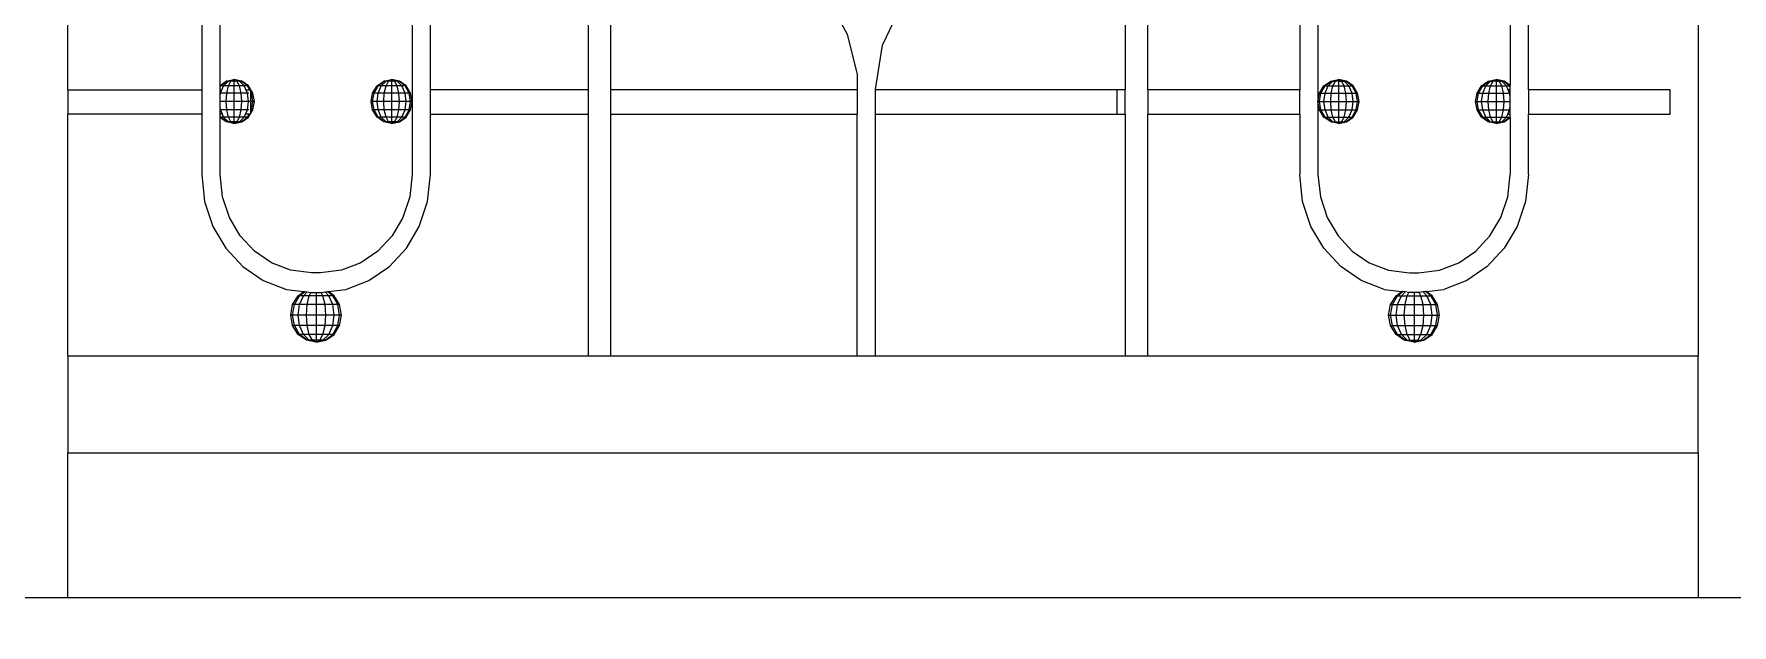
# Model space of a CAD drawing. Header units: millimetres. Extents: x 1832547 to 2001569, y -558009 to -417808.
# Drawn here: x 1888791 to 1889493, y -523585 to -523340 of the extents above; entities that cross this region are included whole.
import ezdxf
from ezdxf.xclip import XClip

# ---------------------------------------------------------------- set-up
doc = ezdxf.new("R2010")
doc.units = ezdxf.units.MM
doc.header["$MEASUREMENT"] = 0
doc.header["$XCLIPFRAME"] = 0
for name, color, linetype, lineweight in [('CA. HATCH', 250, 'CONTINUOUS', 9), ('CA. TUONG', 30, 'CONTINUOUS', 30), ('CA.dim 08', 8, 'CONTINUOUS', 13), ('CA.noi that 15', 15, 'CONTINUOUS', 9), ('CA.thay 145', 145, 'CONTINUOUS', 18), ('CA_manh 08', 8, 'CONTINUOUS', 9)]:
    doc.layers.add(name, color=color, linetype=linetype, lineweight=lineweight)

# ---------------------------------------------------------------- blocks, each defined once
blk = doc.blocks.new('\xad54t54')
at = {"layer": 'CA. HATCH'}
h = blk.add_hatch(dxfattribs=at)
h.set_pattern_fill('MUDST', color=256, scale=200, angle=45, double=1)
h.paths.add_polyline_path([(1844214.98, -519021.52), (1844865.11, -519021.52), (1844865.11, -516941.52), (1844214.98, -516941.52)])
h.paths.add_polyline_path([(1845703.34, -519021.52), (1845055.11, -519021.52), (1845055.11, -516941.52), (1845703.34, -516941.52)])
blk.add_lwpolyline([(1845703.34, -519021.52), (1845055.11, -519021.52), (1845055.11, -516941.52), (1845703.34, -516941.52)], close=True, dxfattribs=at)
at = {"layer": 'CA.dim 08'}
for points in [[(1844209.98, -519026.52), (1844870.11, -519026.52), (1844870.11, -516936.52), (1844209.98, -516936.52)], [(1845708.34, -519026.52), (1845050.11, -519026.52), (1845050.11, -516936.52), (1845708.34, -516936.52)], [(1844214.98, -519021.52), (1844865.11, -519021.52), (1844865.11, -516941.52), (1844214.98, -516941.52)]]:
    blk.add_lwpolyline(points, close=True, dxfattribs=at)
at = {"layer": 'CA.noi that 15'}
for points in [[(1844199.98, -519036.52), (1844880.11, -519036.52), (1844880.11, -516926.52), (1844199.98, -516926.52)], [(1845718.34, -519036.52), (1845040.11, -519036.52), (1845040.11, -516926.52), (1845718.34, -516926.52)]]:
    blk.add_lwpolyline(points, close=True, dxfattribs=at)
at = {"layer": 'CA.thay 145'}
for points in [[(1844119.98, -519116.52), (1844960.11, -519116.52), (1844960.11, -516846.52), (1844119.98, -516846.52)], [(1845800.23, -519116.52), (1844960.11, -519116.52), (1844960.11, -516846.52), (1845800.23, -516846.52)], [(1844179.98, -519056.52), (1844900.11, -519056.52), (1844900.11, -516906.52), (1844179.98, -516906.52)], [(1845738.34, -519056.52), (1845020.11, -519056.52), (1845020.11, -516906.52), (1845738.34, -516906.52)]]:
    blk.add_lwpolyline(points, close=True, dxfattribs=at)

msp = doc.modelspace()

# ---------------------------------------------------------------- linework, layer by layer
at = {"layer": 'CA_manh 08'}
for p, q in [((1889479.5, -522740.22), (1889479.5, -523473.58)), ((1888805.25, -523363.42), (1888805.25, -522851.15)), ((1888860.67, -522851.15), (1888860.67, -523363.42)), ((1888868.23, -523361.66), (1888868.23, -522851.77)), ((1888947.69, -522852.13), (1888947.69, -523368.31)), ((1888955.25, -523363.42), (1888955.25, -522851.15)), ((1889020.42, -522851.15), (1889020.42, -523363.42)), ((1889029.88, -523363.42), (1889029.88, -522851.15)), ((1889242.49, -522851.15), (1889242.49, -523363.42)), ((1889251.95, -523363.42), (1889251.95, -522851.15)), ((1889314.67, -522851.15), (1889314.67, -523363.42)), ((1889322.23, -522852.13), (1889322.23, -523368.31)), ((1889401.69, -522851.77), (1889401.69, -523361.66)), ((1889409.25, -523363.42), (1889409.25, -522851.15)), ((1889119.52, -523325.87), (1889127.57, -523340.49)), ((1889142.13, -523344.97), (1889149.72, -523329.18)), ((1889127.57, -523340.49), (1889131.72, -523357.11)), ((1889139.29, -523363.28), (1889142.13, -523344.97)), ((1889131.72, -523357.11), (1889131.72, -523363.42)), ((1888805.25, -523363.42), (1888860.67, -523363.42)), ((1888805.25, -523363.42), (1888805.25, -523373.58)), ((1888860.67, -523363.42), (1888860.67, -523373.58)), ((1888868.23, -523361.66), (1888870.73, -523359.86)), ((1888868.23, -523361.85), (1888868.23, -523361.66)), ((1888868.43, -523361.85), (1888868.23, -523361.85)), ((1888868.23, -523362.18), (1888868.43, -523361.85)), ((1888868.23, -523362.18), (1888868.23, -523361.85)), ((1888868.23, -523363.42), (1888868.23, -523362.18)), ((1888868.23, -523363.42), (1888868.92, -523363.42)), ((1888868.23, -523364.81), (1888868.23, -523363.42)), ((1888868.43, -523364.81), (1888868.23, -523364.81)), ((1888868.23, -523366.29), (1888868.43, -523364.81)), ((1888868.23, -523366.29), (1888868.23, -523364.81)), ((1888868.43, -523361.85), (1888870.98, -523359.86)), ((1888869.73, -523361.85), (1888868.43, -523361.85)), ((1888868.43, -523364.81), (1888869.73, -523361.85)), ((1888870.98, -523364.81), (1888868.43, -523364.81)), ((1888869.73, -523361.85), (1888871.69, -523359.86)), ((1888871.69, -523361.85), (1888869.73, -523361.85)), ((1888870.73, -523359.86), (1888873.99, -523359.17)), ((1888870.98, -523359.86), (1888870.73, -523359.86)), ((1888870.73, -523368.31), (1888870.98, -523364.81)), ((1888870.98, -523359.86), (1888873.99, -523359.17)), ((1888871.69, -523359.86), (1888870.98, -523359.86)), ((1888870.98, -523364.81), (1888871.69, -523361.85)), ((1888873.99, -523364.81), (1888870.98, -523364.81)), ((1888871.69, -523359.86), (1888873.99, -523359.17)), ((1888872.74, -523359.86), (1888871.69, -523359.86)), ((1888871.69, -523361.85), (1888872.74, -523359.86)), ((1888873.99, -523361.85), (1888871.69, -523361.85)), ((1888872.74, -523359.86), (1888873.99, -523359.17)), ((1888873.99, -523359.86), (1888872.74, -523359.86)), ((1888873.99, -523359.17), (1888873.99, -523359.86)), ((1888877.25, -523359.86), (1888873.99, -523359.17)), ((1888877, -523359.86), (1888873.99, -523359.17)), ((1888876.29, -523359.86), (1888873.99, -523359.17)), ((1888875.24, -523359.86), (1888873.99, -523359.17)), ((1888875.24, -523359.86), (1888873.99, -523359.86)), ((1888873.99, -523359.86), (1888873.99, -523361.85)), ((1888876.29, -523361.85), (1888873.99, -523361.85)), ((1888873.99, -523361.85), (1888873.99, -523364.81)), ((1888877, -523364.81), (1888873.99, -523364.81)), ((1888873.99, -523364.81), (1888873.99, -523368.31)), ((1888876.29, -523359.86), (1888875.24, -523359.86)), ((1888876.29, -523361.85), (1888875.24, -523359.86)), ((1888877, -523359.86), (1888876.29, -523359.86)), ((1888878.24, -523361.85), (1888876.29, -523359.86)), ((1888878.24, -523361.85), (1888876.29, -523361.85)), ((1888877, -523364.81), (1888876.29, -523361.85)), ((1888877, -523359.86), (1888877.25, -523359.86)), ((1888879.55, -523361.85), (1888877, -523359.86)), ((1888879.55, -523364.81), (1888877, -523364.81)), ((1888877.25, -523368.31), (1888877, -523364.81)), ((1888880.01, -523361.85), (1888877.25, -523359.86)), ((1888879.55, -523361.85), (1888878.24, -523361.85)), ((1888879.55, -523364.81), (1888878.24, -523361.85)), ((1888879.06, -523363.42), (1888880.46, -523363.42)), ((1888880.01, -523361.85), (1888879.55, -523361.85)), ((1888880.46, -523363.42), (1888879.55, -523361.85)), ((1888880.08, -523364.81), (1888879.55, -523364.81)), ((1888880.01, -523368.31), (1888879.55, -523364.81)), ((1888881.85, -523364.81), (1888880.01, -523361.85)), ((1888880.46, -523363.42), (1888880.85, -523363.42)), ((1888880.85, -523364.81), (1888880.84, -523368.31)), ((1888880.85, -523363.42), (1888880.85, -523364.11)), ((1888881.25, -523364.81), (1888880.85, -523364.11)), ((1888880.85, -523364.11), (1888880.85, -523364.81)), ((1888881.25, -523364.81), (1888880.85, -523364.81)), ((1888881.85, -523364.81), (1888881.25, -523364.81)), ((1888881.85, -523368.31), (1888881.25, -523364.81)), ((1888882.5, -523368.31), (1888881.85, -523364.81)), ((1888930.66, -523368.31), (1888931.31, -523364.81)), ((1888931.31, -523364.81), (1888933.15, -523361.85)), ((1888931.91, -523364.81), (1888931.31, -523364.81)), ((1888931.31, -523368.31), (1888931.91, -523364.81)), ((1888931.91, -523364.81), (1888933.61, -523361.85)), ((1888933.61, -523364.81), (1888931.91, -523364.81)), ((1888933.15, -523361.85), (1888935.92, -523359.86)), ((1888933.61, -523361.85), (1888933.15, -523361.85)), ((1888933.15, -523368.31), (1888933.61, -523364.81)), ((1888933.61, -523361.85), (1888936.16, -523359.86)), ((1888934.92, -523361.85), (1888933.61, -523361.85)), ((1888933.61, -523364.81), (1888934.92, -523361.85)), ((1888936.16, -523364.81), (1888933.61, -523364.81)), ((1888934.92, -523361.85), (1888936.87, -523359.86)), ((1888936.87, -523361.85), (1888934.92, -523361.85)), ((1888935.92, -523359.86), (1888939.17, -523359.17)), ((1888936.16, -523359.86), (1888935.92, -523359.86)), ((1888935.92, -523368.31), (1888936.16, -523364.81)), ((1888936.16, -523359.86), (1888939.17, -523359.17)), ((1888936.87, -523359.86), (1888936.16, -523359.86)), ((1888936.16, -523364.81), (1888936.87, -523361.85)), ((1888939.17, -523364.81), (1888936.16, -523364.81)), ((1888936.87, -523359.86), (1888939.17, -523359.17)), ((1888937.93, -523359.86), (1888936.87, -523359.86)), ((1888936.87, -523361.85), (1888937.93, -523359.86)), ((1888939.17, -523361.85), (1888936.87, -523361.85)), ((1888937.93, -523359.86), (1888939.17, -523359.17)), ((1888939.17, -523359.86), (1888937.93, -523359.86)), ((1888939.17, -523359.17), (1888939.17, -523359.86)), ((1888942.43, -523359.86), (1888939.17, -523359.17)), ((1888942.18, -523359.86), (1888939.17, -523359.17)), ((1888941.48, -523359.86), (1888939.17, -523359.17)), ((1888940.42, -523359.86), (1888939.17, -523359.17)), ((1888940.42, -523359.86), (1888939.17, -523359.86)), ((1888939.17, -523359.86), (1888939.17, -523361.85)), ((1888941.48, -523361.85), (1888939.17, -523361.85)), ((1888939.17, -523361.85), (1888939.17, -523364.81)), ((1888942.18, -523364.81), (1888939.17, -523364.81)), ((1888939.17, -523364.81), (1888939.17, -523368.31)), ((1888941.48, -523359.86), (1888940.42, -523359.86)), ((1888941.48, -523361.85), (1888940.42, -523359.86)), ((1888942.18, -523359.86), (1888941.48, -523359.86)), ((1888943.43, -523361.85), (1888941.48, -523359.86)), ((1888943.43, -523361.85), (1888941.48, -523361.85)), ((1888942.18, -523364.81), (1888941.48, -523361.85)), ((1888942.18, -523359.86), (1888942.43, -523359.86)), ((1888944.73, -523361.85), (1888942.18, -523359.86)), ((1888944.73, -523364.81), (1888942.18, -523364.81)), ((1888942.43, -523368.31), (1888942.18, -523364.81)), ((1888945.19, -523361.85), (1888942.43, -523359.86)), ((1888944.73, -523361.85), (1888943.43, -523361.85)), ((1888944.73, -523364.81), (1888943.43, -523361.85)), ((1888945.19, -523361.85), (1888944.73, -523361.85)), ((1888946.44, -523364.81), (1888944.73, -523361.85)), ((1888946.44, -523364.81), (1888944.73, -523364.81)), ((1888945.19, -523368.31), (1888944.73, -523364.81)), ((1888947.04, -523364.81), (1888945.19, -523361.85)), ((1888947.04, -523364.81), (1888946.44, -523364.81)), ((1888947.04, -523368.31), (1888946.44, -523364.81)), ((1888947.69, -523368.31), (1888947.04, -523364.81)), ((1889020.42, -523363.42), (1888955.25, -523363.42)), ((1888955.25, -523373.58), (1888955.25, -523363.42)), ((1889020.42, -523363.42), (1889020.42, -523373.58)), ((1889131.72, -523363.42), (1889029.88, -523363.42)), ((1889029.88, -523373.58), (1889029.88, -523363.42)), ((1889131.72, -523363.42), (1889131.72, -523373.58)), ((1889139.29, -523363.42), (1889139.29, -523363.28)), ((1889239.07, -523363.42), (1889139.29, -523363.42)), ((1889139.29, -523373.58), (1889139.29, -523363.42)), ((1889242.49, -523363.42), (1889239.07, -523363.42)), ((1889239.07, -523363.42), (1889239.07, -523373.58)), ((1889242.49, -523373.58), (1889242.49, -523363.42)), ((1889314.67, -523363.42), (1889251.95, -523363.42)), ((1889251.95, -523363.42), (1889251.95, -523373.58)), ((1889314.67, -523373.58), (1889314.67, -523363.42)), ((1889322.23, -523368.31), (1889322.88, -523364.81)), ((1889322.88, -523364.81), (1889324.73, -523361.85)), ((1889322.88, -523364.81), (1889323.48, -523364.81)), ((1889322.88, -523368.31), (1889323.48, -523364.81)), ((1889323.48, -523364.81), (1889325.19, -523361.85)), ((1889323.48, -523364.81), (1889325.19, -523364.81)), ((1889324.73, -523361.85), (1889327.49, -523359.86)), ((1889325.19, -523361.85), (1889324.73, -523361.85)), ((1889324.73, -523368.31), (1889325.19, -523364.81)), ((1889325.19, -523361.85), (1889327.74, -523359.86)), ((1889325.19, -523361.85), (1889326.49, -523361.85)), ((1889325.19, -523364.81), (1889326.49, -523361.85)), ((1889325.19, -523364.81), (1889327.74, -523364.81)), ((1889326.49, -523361.85), (1889328.44, -523359.86)), ((1889326.49, -523361.85), (1889328.44, -523361.85)), ((1889327.49, -523359.86), (1889330.75, -523359.17)), ((1889327.49, -523359.86), (1889327.74, -523359.86)), ((1889327.49, -523368.31), (1889327.74, -523364.81)), ((1889327.74, -523359.86), (1889330.75, -523359.17)), ((1889327.74, -523359.86), (1889328.44, -523359.86)), ((1889327.74, -523364.81), (1889328.44, -523361.85)), ((1889327.74, -523364.81), (1889330.75, -523364.81)), ((1889328.44, -523359.86), (1889330.75, -523359.17)), ((1889328.44, -523359.86), (1889329.5, -523359.86)), ((1889328.44, -523361.85), (1889329.5, -523359.86)), ((1889328.44, -523361.85), (1889330.75, -523361.85)), ((1889329.5, -523359.86), (1889330.75, -523359.17)), ((1889330.75, -523359.86), (1889329.5, -523359.86)), ((1889330.75, -523359.17), (1889330.75, -523359.86)), ((1889331.99, -523359.86), (1889330.75, -523359.17)), ((1889333.05, -523359.86), (1889330.75, -523359.17)), ((1889333.76, -523359.86), (1889330.75, -523359.17)), ((1889334, -523359.86), (1889330.75, -523359.17)), ((1889330.75, -523359.86), (1889331.99, -523359.86)), ((1889330.75, -523359.86), (1889330.75, -523361.85)), ((1889330.75, -523361.85), (1889333.05, -523361.85)), ((1889330.75, -523361.85), (1889330.75, -523364.81)), ((1889330.75, -523364.81), (1889333.76, -523364.81)), ((1889330.75, -523364.81), (1889330.75, -523368.31)), ((1889331.99, -523359.86), (1889333.05, -523359.86)), ((1889333.05, -523361.85), (1889331.99, -523359.86)), ((1889333.05, -523359.86), (1889333.76, -523359.86)), ((1889335, -523361.85), (1889333.05, -523359.86)), ((1889333.05, -523361.85), (1889335, -523361.85)), ((1889333.76, -523364.81), (1889333.05, -523361.85)), ((1889333.76, -523359.86), (1889334, -523359.86)), ((1889336.31, -523361.85), (1889333.76, -523359.86)), ((1889333.76, -523364.81), (1889336.31, -523364.81)), ((1889334, -523368.31), (1889333.76, -523364.81)), ((1889336.77, -523361.85), (1889334, -523359.86)), ((1889335, -523361.85), (1889336.31, -523361.85)), ((1889336.31, -523364.81), (1889335, -523361.85)), ((1889336.31, -523361.85), (1889336.77, -523361.85)), ((1889338.01, -523364.81), (1889336.31, -523361.85)), ((1889336.31, -523364.81), (1889338.01, -523364.81)), ((1889336.77, -523368.31), (1889336.31, -523364.81)), ((1889338.61, -523364.81), (1889336.77, -523361.85)), ((1889338.01, -523364.81), (1889338.61, -523364.81)), ((1889338.61, -523368.31), (1889338.01, -523364.81)), ((1889339.26, -523368.31), (1889338.61, -523364.81)), ((1889387.42, -523368.31), (1889388.07, -523364.81)), ((1889388.07, -523364.81), (1889389.91, -523361.85)), ((1889388.07, -523364.81), (1889388.67, -523364.81)), ((1889388.07, -523368.31), (1889388.67, -523364.81)), ((1889388.67, -523364.81), (1889390.37, -523361.85)), ((1889388.67, -523364.81), (1889390.37, -523364.81)), ((1889389.91, -523361.85), (1889392.67, -523359.86)), ((1889390.37, -523361.85), (1889389.91, -523361.85)), ((1889389.91, -523368.31), (1889390.37, -523364.81)), ((1889390.37, -523361.85), (1889392.92, -523359.86)), ((1889390.37, -523361.85), (1889391.68, -523361.85)), ((1889390.37, -523364.81), (1889391.68, -523361.85)), ((1889390.37, -523364.81), (1889392.92, -523364.81)), ((1889391.68, -523361.85), (1889393.63, -523359.86)), ((1889391.68, -523361.85), (1889393.63, -523361.85)), ((1889392.67, -523359.86), (1889395.93, -523359.17)), ((1889392.67, -523359.86), (1889392.92, -523359.86)), ((1889392.67, -523368.31), (1889392.92, -523364.81)), ((1889392.92, -523359.86), (1889395.93, -523359.17)), ((1889392.92, -523359.86), (1889393.63, -523359.86)), ((1889392.92, -523364.81), (1889393.63, -523361.85)), ((1889392.92, -523364.81), (1889395.93, -523364.81)), ((1889393.63, -523359.86), (1889395.93, -523359.17)), ((1889393.63, -523359.86), (1889394.69, -523359.86)), ((1889393.63, -523361.85), (1889394.69, -523359.86)), ((1889393.63, -523361.85), (1889395.93, -523361.85)), ((1889394.69, -523359.86), (1889395.93, -523359.17)), ((1889395.93, -523359.86), (1889394.69, -523359.86)), ((1889395.93, -523359.17), (1889395.93, -523359.86)), ((1889397.18, -523359.86), (1889395.93, -523359.17)), ((1889398.24, -523359.86), (1889395.93, -523359.17)), ((1889398.94, -523359.86), (1889395.93, -523359.17)), ((1889399.19, -523359.86), (1889395.93, -523359.17)), ((1889395.93, -523359.86), (1889397.18, -523359.86)), ((1889395.93, -523359.86), (1889395.93, -523361.85)), ((1889395.93, -523361.85), (1889398.24, -523361.85)), ((1889395.93, -523361.85), (1889395.93, -523364.81)), ((1889395.93, -523364.81), (1889398.94, -523364.81)), ((1889395.93, -523364.81), (1889395.93, -523368.31)), ((1889397.18, -523359.86), (1889398.24, -523359.86)), ((1889398.24, -523361.85), (1889397.18, -523359.86)), ((1889398.24, -523359.86), (1889398.94, -523359.86)), ((1889400.19, -523361.85), (1889398.24, -523359.86)), ((1889398.24, -523361.85), (1889400.19, -523361.85)), ((1889398.94, -523364.81), (1889398.24, -523361.85)), ((1889398.94, -523359.86), (1889399.19, -523359.86)), ((1889401.49, -523361.85), (1889398.94, -523359.86)), ((1889398.94, -523364.81), (1889401.49, -523364.81)), ((1889399.19, -523368.31), (1889398.94, -523364.81)), ((1889401.69, -523361.66), (1889399.19, -523359.86)), ((1889400.19, -523361.85), (1889401.49, -523361.85)), ((1889401.49, -523364.81), (1889400.19, -523361.85)), ((1889401.69, -523363.42), (1889401, -523363.42)), ((1889401.49, -523361.85), (1889401.69, -523361.85)), ((1889401.69, -523362.18), (1889401.49, -523361.85)), ((1889401.49, -523364.81), (1889401.69, -523364.81)), ((1889401.69, -523366.29), (1889401.49, -523364.81)), ((1889401.69, -523361.85), (1889401.69, -523361.66)), ((1889401.69, -523362.18), (1889401.69, -523361.85)), ((1889401.69, -523363.42), (1889401.69, -523362.18)), ((1889401.69, -523364.81), (1889401.69, -523363.42)), ((1889401.69, -523366.29), (1889401.69, -523364.81)), ((1889467.86, -523363.42), (1889409.25, -523363.42)), ((1889409.25, -523363.42), (1889409.25, -523373.58)), ((1889467.86, -523373.58), (1889467.86, -523363.42)), ((1888868.23, -523368.31), (1888868.23, -523366.29)), ((1888870.73, -523368.31), (1888868.23, -523368.31)), ((1888868.23, -523370.34), (1888868.23, -523368.31)), ((1888868.43, -523371.81), (1888868.23, -523370.34)), ((1888868.23, -523371.81), (1888868.23, -523370.34)), ((1888868.43, -523371.81), (1888868.23, -523371.81)), ((1888868.23, -523373.58), (1888868.23, -523371.81)), ((1888870.98, -523371.81), (1888868.43, -523371.81)), ((1888869.18, -523373.58), (1888868.43, -523371.81)), ((1888873.99, -523368.31), (1888870.73, -523368.31)), ((1888870.98, -523371.81), (1888870.73, -523368.31)), ((1888873.99, -523371.81), (1888870.98, -523371.81)), ((1888871.69, -523374.78), (1888870.98, -523371.81)), ((1888877.25, -523368.31), (1888873.99, -523368.31)), ((1888873.99, -523368.31), (1888873.99, -523371.81)), ((1888877, -523371.81), (1888873.99, -523371.81)), ((1888873.99, -523371.81), (1888873.99, -523374.78)), ((1888876.29, -523374.78), (1888877, -523371.81)), ((1888877, -523371.81), (1888877.25, -523368.31)), ((1888879.55, -523371.81), (1888877, -523371.81)), ((1888880.01, -523368.31), (1888877.25, -523368.31)), ((1888878.78, -523373.58), (1888879.55, -523371.81)), ((1888879.55, -523371.81), (1888880.01, -523368.31)), ((1888880.08, -523371.81), (1888879.55, -523371.81)), ((1888880.84, -523368.31), (1888880.01, -523368.31)), ((1888881.85, -523368.31), (1888880.84, -523368.31)), ((1888880.84, -523368.31), (1888880.85, -523371.81)), ((1888881.25, -523371.81), (1888880.85, -523371.81)), ((1888880.85, -523373.43), (1888881.85, -523371.81)), ((1888880.85, -523372.52), (1888881.25, -523371.81)), ((1888880.85, -523371.81), (1888880.85, -523372.52)), ((1888880.85, -523372.52), (1888880.85, -523373.43)), ((1888881.25, -523371.81), (1888881.85, -523368.31)), ((1888881.85, -523371.81), (1888881.25, -523371.81)), ((1888882.5, -523368.31), (1888881.85, -523368.31)), ((1888881.85, -523371.81), (1888882.5, -523368.31)), ((1888931.31, -523368.31), (1888930.66, -523368.31)), ((1888931.31, -523371.81), (1888930.66, -523368.31)), ((1888933.15, -523368.31), (1888931.31, -523368.31)), ((1888931.91, -523371.81), (1888931.31, -523368.31)), ((1888931.91, -523371.81), (1888931.31, -523371.81)), ((1888933.15, -523374.78), (1888931.31, -523371.81)), ((1888933.61, -523371.81), (1888931.91, -523371.81)), ((1888933.61, -523374.78), (1888931.91, -523371.81)), ((1888935.92, -523368.31), (1888933.15, -523368.31)), ((1888933.61, -523371.81), (1888933.15, -523368.31)), ((1888936.16, -523371.81), (1888933.61, -523371.81)), ((1888934.92, -523374.78), (1888933.61, -523371.81)), ((1888939.17, -523368.31), (1888935.92, -523368.31)), ((1888936.16, -523371.81), (1888935.92, -523368.31)), ((1888939.17, -523371.81), (1888936.16, -523371.81)), ((1888936.87, -523374.78), (1888936.16, -523371.81)), ((1888942.43, -523368.31), (1888939.17, -523368.31)), ((1888939.17, -523368.31), (1888939.17, -523371.81)), ((1888942.18, -523371.81), (1888939.17, -523371.81)), ((1888939.17, -523371.81), (1888939.17, -523374.78)), ((1888941.48, -523374.78), (1888942.18, -523371.81)), ((1888942.18, -523371.81), (1888942.43, -523368.31)), ((1888944.73, -523371.81), (1888942.18, -523371.81)), ((1888945.19, -523368.31), (1888942.43, -523368.31)), ((1888943.43, -523374.78), (1888944.73, -523371.81)), ((1888944.73, -523371.81), (1888945.19, -523368.31)), ((1888946.44, -523371.81), (1888944.73, -523371.81)), ((1888944.73, -523374.78), (1888946.44, -523371.81)), ((1888947.04, -523368.31), (1888945.19, -523368.31)), ((1888945.19, -523374.78), (1888947.04, -523371.81)), ((1888946.44, -523371.81), (1888947.04, -523368.31)), ((1888947.04, -523371.81), (1888946.44, -523371.81)), ((1888947.69, -523368.31), (1888947.04, -523368.31)), ((1888947.04, -523371.81), (1888947.69, -523368.31)), ((1888947.69, -523368.31), (1888947.69, -523398.45)), ((1889322.23, -523368.31), (1889322.88, -523368.31)), ((1889322.88, -523371.81), (1889322.23, -523368.31)), ((1889322.23, -523368.31), (1889322.23, -523398.45)), ((1889322.88, -523368.31), (1889324.73, -523368.31)), ((1889323.48, -523371.81), (1889322.88, -523368.31)), ((1889322.88, -523371.81), (1889323.48, -523371.81)), ((1889324.73, -523374.78), (1889322.88, -523371.81)), ((1889323.48, -523371.81), (1889325.19, -523371.81)), ((1889325.19, -523374.78), (1889323.48, -523371.81)), ((1889324.73, -523368.31), (1889327.49, -523368.31)), ((1889325.19, -523371.81), (1889324.73, -523368.31)), ((1889325.19, -523371.81), (1889327.74, -523371.81)), ((1889326.49, -523374.78), (1889325.19, -523371.81)), ((1889327.49, -523368.31), (1889330.75, -523368.31)), ((1889327.74, -523371.81), (1889327.49, -523368.31)), ((1889327.74, -523371.81), (1889330.75, -523371.81)), ((1889328.44, -523374.78), (1889327.74, -523371.81)), ((1889330.75, -523368.31), (1889334, -523368.31)), ((1889330.75, -523368.31), (1889330.75, -523371.81)), ((1889330.75, -523371.81), (1889333.76, -523371.81)), ((1889330.75, -523371.81), (1889330.75, -523374.78)), ((1889333.05, -523374.78), (1889333.76, -523371.81)), ((1889333.76, -523371.81), (1889334, -523368.31)), ((1889333.76, -523371.81), (1889336.31, -523371.81)), ((1889334, -523368.31), (1889336.77, -523368.31)), ((1889335, -523374.78), (1889336.31, -523371.81)), ((1889336.31, -523371.81), (1889336.77, -523368.31)), ((1889336.31, -523371.81), (1889338.01, -523371.81)), ((1889336.31, -523374.78), (1889338.01, -523371.81)), ((1889336.77, -523368.31), (1889338.61, -523368.31)), ((1889336.77, -523374.78), (1889338.61, -523371.81)), ((1889338.01, -523371.81), (1889338.61, -523368.31)), ((1889338.01, -523371.81), (1889338.61, -523371.81)), ((1889338.61, -523368.31), (1889339.26, -523368.31)), ((1889338.61, -523371.81), (1889339.26, -523368.31)), ((1889387.42, -523368.31), (1889388.07, -523368.31)), ((1889388.07, -523371.81), (1889387.42, -523368.31)), ((1889388.07, -523368.31), (1889389.91, -523368.31)), ((1889388.67, -523371.81), (1889388.07, -523368.31)), ((1889388.07, -523371.81), (1889388.67, -523371.81)), ((1889389.91, -523374.78), (1889388.07, -523371.81)), ((1889388.67, -523371.81), (1889390.37, -523371.81)), ((1889390.37, -523374.78), (1889388.67, -523371.81)), ((1889389.91, -523368.31), (1889392.67, -523368.31)), ((1889390.37, -523371.81), (1889389.91, -523368.31)), ((1889390.37, -523371.81), (1889392.92, -523371.81)), ((1889391.68, -523374.78), (1889390.37, -523371.81)), ((1889392.67, -523368.31), (1889395.93, -523368.31)), ((1889392.92, -523371.81), (1889392.67, -523368.31)), ((1889392.92, -523371.81), (1889395.93, -523371.81)), ((1889393.63, -523374.78), (1889392.92, -523371.81)), ((1889395.93, -523368.31), (1889399.19, -523368.31)), ((1889395.93, -523368.31), (1889395.93, -523371.81)), ((1889395.93, -523371.81), (1889398.94, -523371.81)), ((1889395.93, -523371.81), (1889395.93, -523374.78)), ((1889398.24, -523374.78), (1889398.94, -523371.81)), ((1889398.94, -523371.81), (1889399.19, -523368.31)), ((1889398.94, -523371.81), (1889401.49, -523371.81)), ((1889399.19, -523368.31), (1889401.69, -523368.31)), ((1889400.74, -523373.58), (1889401.49, -523371.81)), ((1889401.49, -523371.81), (1889401.69, -523370.34)), ((1889401.49, -523371.81), (1889401.69, -523371.81)), ((1889401.69, -523368.31), (1889401.69, -523366.29)), ((1889401.69, -523370.34), (1889401.69, -523368.31)), ((1889401.69, -523371.81), (1889401.69, -523370.34)), ((1889401.69, -523373.58), (1889401.69, -523371.81)), ((1888805.25, -523473.58), (1888805.25, -523373.58)), ((1888860.67, -523373.58), (1888805.25, -523373.58)), ((1888860.67, -523373.58), (1888860.67, -523398.49)), ((1888869.18, -523373.58), (1888868.23, -523373.58)), ((1888868.23, -523374.44), (1888868.23, -523373.58)), ((1888868.43, -523374.78), (1888868.23, -523374.44)), ((1888868.23, -523374.78), (1888868.23, -523374.44)), ((1888868.43, -523374.78), (1888868.23, -523374.78)), ((1888868.23, -523374.97), (1888868.23, -523374.78)), ((1888870.73, -523376.76), (1888868.23, -523374.97)), ((1888868.23, -523398.45), (1888868.23, -523374.97)), ((1888869.73, -523374.78), (1888868.43, -523374.78)), ((1888870.98, -523376.76), (1888868.43, -523374.78)), ((1888869.73, -523374.78), (1888869.18, -523373.58)), ((1888871.69, -523374.78), (1888869.73, -523374.78)), ((1888871.69, -523376.76), (1888869.73, -523374.78)), ((1888870.98, -523376.76), (1888870.73, -523376.76)), ((1888873.99, -523377.46), (1888870.73, -523376.76)), ((1888871.69, -523376.76), (1888870.98, -523376.76)), ((1888873.99, -523377.46), (1888870.98, -523376.76)), ((1888873.99, -523374.78), (1888871.69, -523374.78)), ((1888872.74, -523376.76), (1888871.69, -523374.78)), ((1888872.74, -523376.76), (1888871.69, -523376.76)), ((1888873.99, -523377.46), (1888871.69, -523376.76)), ((1888873.99, -523376.76), (1888872.74, -523376.76)), ((1888873.99, -523377.46), (1888872.74, -523376.76)), ((1888876.29, -523374.78), (1888873.99, -523374.78)), ((1888873.99, -523374.78), (1888873.99, -523376.76)), ((1888875.24, -523376.76), (1888873.99, -523376.76)), ((1888873.99, -523376.76), (1888873.99, -523377.46)), ((1888873.99, -523377.46), (1888877.25, -523376.76)), ((1888873.99, -523377.46), (1888877, -523376.76)), ((1888873.99, -523377.46), (1888876.29, -523376.76)), ((1888873.99, -523377.46), (1888875.24, -523376.76)), ((1888875.24, -523376.76), (1888876.29, -523374.78)), ((1888876.29, -523376.76), (1888875.24, -523376.76)), ((1888878.24, -523374.78), (1888876.29, -523374.78)), ((1888876.29, -523376.76), (1888878.24, -523374.78)), ((1888877, -523376.76), (1888876.29, -523376.76)), ((1888877, -523376.76), (1888879.55, -523374.78)), ((1888877.25, -523376.76), (1888877, -523376.76)), ((1888877.25, -523376.76), (1888880.01, -523374.78)), ((1888878.24, -523374.78), (1888878.78, -523373.58)), ((1888879.55, -523374.78), (1888878.24, -523374.78)), ((1888880.24, -523373.58), (1888878.78, -523373.58)), ((1888879.55, -523374.78), (1888880.24, -523373.58)), ((1888879.55, -523374.78), (1888880.01, -523374.78)), ((1888880.01, -523374.78), (1888880.75, -523373.58)), ((1888880.75, -523373.58), (1888880.24, -523373.58)), ((1888880.75, -523373.58), (1888880.85, -523373.58)), ((1888880.85, -523373.58), (1888880.85, -523373.43)), ((1888933.61, -523374.78), (1888933.15, -523374.78)), ((1888935.92, -523376.76), (1888933.15, -523374.78)), ((1888934.92, -523374.78), (1888933.61, -523374.78)), ((1888936.16, -523376.76), (1888933.61, -523374.78)), ((1888936.87, -523374.78), (1888934.92, -523374.78)), ((1888936.87, -523376.76), (1888934.92, -523374.78)), ((1888936.16, -523376.76), (1888935.92, -523376.76)), ((1888939.17, -523377.46), (1888935.92, -523376.76)), ((1888936.87, -523376.76), (1888936.16, -523376.76)), ((1888939.17, -523377.46), (1888936.16, -523376.76)), ((1888939.17, -523374.78), (1888936.87, -523374.78)), ((1888937.93, -523376.76), (1888936.87, -523374.78)), ((1888937.93, -523376.76), (1888936.87, -523376.76)), ((1888939.17, -523377.46), (1888936.87, -523376.76)), ((1888939.17, -523376.76), (1888937.93, -523376.76)), ((1888939.17, -523377.46), (1888937.93, -523376.76)), ((1888941.48, -523374.78), (1888939.17, -523374.78)), ((1888939.17, -523374.78), (1888939.17, -523376.76)), ((1888940.42, -523376.76), (1888939.17, -523376.76)), ((1888939.17, -523376.76), (1888939.17, -523377.46)), ((1888939.17, -523377.46), (1888942.43, -523376.76)), ((1888939.17, -523377.46), (1888942.18, -523376.76)), ((1888939.17, -523377.46), (1888941.48, -523376.76)), ((1888939.17, -523377.46), (1888940.42, -523376.76)), ((1888940.42, -523376.76), (1888941.48, -523374.78)), ((1888941.48, -523376.76), (1888940.42, -523376.76)), ((1888943.43, -523374.78), (1888941.48, -523374.78)), ((1888941.48, -523376.76), (1888943.43, -523374.78)), ((1888942.18, -523376.76), (1888941.48, -523376.76)), ((1888942.18, -523376.76), (1888944.73, -523374.78)), ((1888942.43, -523376.76), (1888942.18, -523376.76)), ((1888942.43, -523376.76), (1888945.19, -523374.78)), ((1888944.73, -523374.78), (1888943.43, -523374.78)), ((1888944.73, -523374.78), (1888945.19, -523374.78)), ((1888955.25, -523373.58), (1889020.42, -523373.58)), ((1888955.25, -523398.49), (1888955.25, -523373.58)), ((1889020.42, -523373.58), (1889020.42, -523473.58)), ((1889029.88, -523373.58), (1889131.72, -523373.58)), ((1889029.88, -523473.58), (1889029.88, -523373.58)), ((1889131.72, -523473.58), (1889131.72, -523373.58)), ((1889139.29, -523373.58), (1889239.07, -523373.58)), ((1889139.29, -523473.58), (1889139.29, -523373.58)), ((1889239.07, -523373.58), (1889242.49, -523373.58)), ((1889242.49, -523373.58), (1889242.49, -523473.58)), ((1889251.95, -523373.58), (1889314.67, -523373.58)), ((1889251.95, -523473.58), (1889251.95, -523373.58)), ((1889314.67, -523373.58), (1889314.67, -523398.49)), ((1889324.73, -523374.78), (1889325.19, -523374.78)), ((1889327.49, -523376.76), (1889324.73, -523374.78)), ((1889325.19, -523374.78), (1889326.49, -523374.78)), ((1889327.74, -523376.76), (1889325.19, -523374.78)), ((1889326.49, -523374.78), (1889328.44, -523374.78)), ((1889328.44, -523376.76), (1889326.49, -523374.78)), ((1889327.74, -523376.76), (1889327.49, -523376.76)), ((1889330.75, -523377.46), (1889327.49, -523376.76)), ((1889327.74, -523376.76), (1889328.44, -523376.76)), ((1889330.75, -523377.46), (1889327.74, -523376.76)), ((1889328.44, -523374.78), (1889330.75, -523374.78)), ((1889329.5, -523376.76), (1889328.44, -523374.78)), ((1889328.44, -523376.76), (1889329.5, -523376.76)), ((1889330.75, -523377.46), (1889328.44, -523376.76)), ((1889329.5, -523376.76), (1889330.75, -523376.76)), ((1889330.75, -523377.46), (1889329.5, -523376.76)), ((1889330.75, -523374.78), (1889333.05, -523374.78)), ((1889330.75, -523374.78), (1889330.75, -523376.76)), ((1889330.75, -523376.76), (1889331.99, -523376.76)), ((1889330.75, -523377.46), (1889331.99, -523376.76)), ((1889330.75, -523376.76), (1889330.75, -523377.46)), ((1889330.75, -523377.46), (1889333.05, -523376.76)), ((1889330.75, -523377.46), (1889333.76, -523376.76)), ((1889330.75, -523377.46), (1889334, -523376.76)), ((1889331.99, -523376.76), (1889333.05, -523374.78)), ((1889331.99, -523376.76), (1889333.05, -523376.76)), ((1889333.05, -523374.78), (1889335, -523374.78)), ((1889333.05, -523376.76), (1889335, -523374.78)), ((1889333.05, -523376.76), (1889333.76, -523376.76)), ((1889333.76, -523376.76), (1889336.31, -523374.78)), ((1889333.76, -523376.76), (1889334, -523376.76)), ((1889334, -523376.76), (1889336.77, -523374.78)), ((1889335, -523374.78), (1889336.31, -523374.78)), ((1889336.31, -523374.78), (1889336.77, -523374.78)), ((1889389.91, -523374.78), (1889390.37, -523374.78)), ((1889392.67, -523376.76), (1889389.91, -523374.78)), ((1889390.37, -523374.78), (1889391.68, -523374.78)), ((1889392.92, -523376.76), (1889390.37, -523374.78)), ((1889391.68, -523374.78), (1889393.63, -523374.78)), ((1889393.63, -523376.76), (1889391.68, -523374.78)), ((1889392.92, -523376.76), (1889392.67, -523376.76)), ((1889395.93, -523377.46), (1889392.67, -523376.76)), ((1889392.92, -523376.76), (1889393.63, -523376.76)), ((1889395.93, -523377.46), (1889392.92, -523376.76)), ((1889393.63, -523374.78), (1889395.93, -523374.78)), ((1889394.69, -523376.76), (1889393.63, -523374.78)), ((1889393.63, -523376.76), (1889394.69, -523376.76)), ((1889395.93, -523377.46), (1889393.63, -523376.76)), ((1889394.69, -523376.76), (1889395.93, -523376.76)), ((1889395.93, -523377.46), (1889394.69, -523376.76)), ((1889395.93, -523374.78), (1889398.24, -523374.78)), ((1889395.93, -523374.78), (1889395.93, -523376.76)), ((1889395.93, -523376.76), (1889397.18, -523376.76)), ((1889395.93, -523377.46), (1889397.18, -523376.76)), ((1889395.93, -523376.76), (1889395.93, -523377.46)), ((1889395.93, -523377.46), (1889398.24, -523376.76)), ((1889395.93, -523377.46), (1889398.94, -523376.76)), ((1889395.93, -523377.46), (1889399.19, -523376.76)), ((1889397.18, -523376.76), (1889398.24, -523374.78)), ((1889397.18, -523376.76), (1889398.24, -523376.76)), ((1889398.24, -523374.78), (1889400.19, -523374.78)), ((1889398.24, -523376.76), (1889400.19, -523374.78)), ((1889398.24, -523376.76), (1889398.94, -523376.76)), ((1889398.94, -523376.76), (1889401.49, -523374.78)), ((1889398.94, -523376.76), (1889399.19, -523376.76)), ((1889399.19, -523376.76), (1889401.69, -523374.97)), ((1889400.19, -523374.78), (1889400.74, -523373.58)), ((1889400.19, -523374.78), (1889401.49, -523374.78)), ((1889400.74, -523373.58), (1889401.69, -523373.58)), ((1889401.49, -523374.78), (1889401.69, -523374.44)), ((1889401.49, -523374.78), (1889401.69, -523374.78)), ((1889401.69, -523374.44), (1889401.69, -523373.58)), ((1889401.69, -523374.78), (1889401.69, -523374.44)), ((1889401.69, -523374.97), (1889401.69, -523374.78)), ((1889401.69, -523374.97), (1889401.69, -523398.45)), ((1889409.25, -523398.49), (1889409.25, -523373.58)), ((1889409.25, -523373.58), (1889467.86, -523373.58)), ((1888860.67, -523398.49), (1888861.87, -523409.66)), ((1888869.24, -523407.77), (1888868.23, -523398.45)), ((1888947.69, -523398.45), (1888946.69, -523407.77)), ((1888954.05, -523409.66), (1888955.25, -523398.49)), ((1889315.87, -523409.66), (1889314.67, -523398.49)), ((1889322.23, -523398.45), (1889323.24, -523407.77)), ((1889400.68, -523407.77), (1889401.69, -523398.45)), ((1889409.25, -523398.49), (1889408.05, -523409.66)), ((1888861.87, -523409.66), (1888865.29, -523419.92)), ((1888872.09, -523416.33), (1888869.24, -523407.77)), ((1888946.69, -523407.77), (1888943.83, -523416.33)), ((1888950.63, -523419.92), (1888954.05, -523409.66)), ((1889319.29, -523419.92), (1889315.87, -523409.66)), ((1889323.24, -523407.77), (1889326.09, -523416.33)), ((1889397.83, -523416.33), (1889400.68, -523407.77)), ((1889408.05, -523409.66), (1889404.63, -523419.92)), ((1888865.29, -523419.92), (1888870.65, -523428.98)), ((1888876.56, -523423.89), (1888872.09, -523416.33)), ((1888943.83, -523416.33), (1888939.36, -523423.88)), ((1888945.27, -523428.98), (1888950.63, -523419.92)), ((1889324.65, -523428.98), (1889319.29, -523419.92)), ((1889326.09, -523416.33), (1889330.56, -523423.88)), ((1889393.36, -523423.89), (1889397.83, -523416.33)), ((1889404.63, -523419.92), (1889399.27, -523428.98)), ((1888882.43, -523430.19), (1888876.56, -523423.89)), ((1888939.36, -523423.88), (1888933.5, -523430.18)), ((1889330.56, -523423.88), (1889336.42, -523430.18)), ((1889387.49, -523430.19), (1889393.36, -523423.89)), ((1888870.65, -523428.98), (1888877.68, -523436.53)), ((1888889.46, -523434.99), (1888882.43, -523430.19)), ((1888897.42, -523438.05), (1888889.46, -523434.99)), ((1888926.47, -523434.99), (1888918.5, -523438.05)), ((1888933.5, -523430.18), (1888926.47, -523434.99)), ((1888938.24, -523436.53), (1888945.27, -523428.98)), ((1889331.68, -523436.53), (1889324.65, -523428.98)), ((1889336.42, -523430.18), (1889343.45, -523434.99)), ((1889343.45, -523434.99), (1889351.42, -523438.05)), ((1889372.5, -523438.05), (1889380.46, -523434.99)), ((1889380.46, -523434.99), (1889387.49, -523430.19)), ((1889399.27, -523428.98), (1889392.24, -523436.53)), ((1888877.68, -523436.53), (1888886.11, -523442.29)), ((1888886.11, -523442.29), (1888895.67, -523445.97)), ((1888906.1, -523439.13), (1888897.42, -523438.05)), ((1888909.82, -523439.13), (1888906.1, -523439.13)), ((1888918.5, -523438.05), (1888909.82, -523439.13)), ((1888920.25, -523445.97), (1888929.81, -523442.29)), ((1888929.81, -523442.29), (1888938.24, -523436.53)), ((1889340.11, -523442.29), (1889331.68, -523436.53)), ((1889349.67, -523445.97), (1889340.11, -523442.29)), ((1889351.42, -523438.05), (1889360.1, -523439.13)), ((1889360.1, -523439.13), (1889363.82, -523439.13)), ((1889363.82, -523439.13), (1889372.5, -523438.05)), ((1889383.81, -523442.29), (1889374.25, -523445.97)), ((1889392.24, -523436.53), (1889383.81, -523442.29)), ((1888895.67, -523445.97), (1888902.92, -523446.87)), ((1888898.24, -523452.26), (1888900.52, -523448.59)), ((1888898.98, -523452.26), (1888901.09, -523448.59)), ((1888900.52, -523448.59), (1888902.92, -523446.87)), ((1888901.09, -523448.59), (1888900.52, -523448.59)), ((1888901.09, -523448.59), (1888903.25, -523446.91)), ((1888902.7, -523448.59), (1888901.09, -523448.59)), ((1888901.09, -523452.26), (1888902.7, -523448.59)), ((1888902.7, -523448.59), (1888904.24, -523447.03)), ((1888905.11, -523448.59), (1888902.7, -523448.59)), ((1888902.92, -523446.87), (1888903.25, -523446.91)), ((1888903.25, -523446.91), (1888904.24, -523447.03)), ((1888904.24, -523447.03), (1888905.84, -523447.23)), ((1888904.24, -523452.26), (1888905.11, -523448.59)), ((1888905.11, -523448.59), (1888905.84, -523447.23)), ((1888907.96, -523448.59), (1888905.11, -523448.59)), ((1888905.84, -523447.23), (1888906.07, -523447.26)), ((1888906.07, -523447.26), (1888907.96, -523447.26)), ((1888907.96, -523447.26), (1888907.96, -523448.59)), ((1888907.96, -523447.26), (1888909.85, -523447.26)), ((1888910.8, -523448.59), (1888907.96, -523448.59)), ((1888907.96, -523448.59), (1888907.96, -523452.26)), ((1888909.85, -523447.26), (1888910.07, -523447.23)), ((1888910.07, -523447.23), (1888911.67, -523447.03)), ((1888910.8, -523448.59), (1888910.07, -523447.23)), ((1888913.21, -523448.59), (1888910.8, -523448.59)), ((1888911.67, -523452.26), (1888910.8, -523448.59)), ((1888911.67, -523447.03), (1888912.66, -523446.91)), ((1888913.21, -523448.59), (1888911.67, -523447.03)), ((1888912.66, -523446.91), (1888912.99, -523446.87)), ((1888914.82, -523448.59), (1888912.66, -523446.91)), ((1888912.99, -523446.87), (1888920.25, -523445.97)), ((1888915.39, -523448.59), (1888912.99, -523446.87)), ((1888914.82, -523448.59), (1888913.21, -523448.59)), ((1888914.82, -523452.26), (1888913.21, -523448.59)), ((1888915.39, -523448.59), (1888914.82, -523448.59)), ((1888916.93, -523452.26), (1888914.82, -523448.59)), ((1888917.67, -523452.26), (1888915.39, -523448.59)), ((1889349.67, -523445.97), (1889356.93, -523446.87)), ((1889352.25, -523452.26), (1889354.53, -523448.59)), ((1889352.99, -523452.26), (1889355.1, -523448.59)), ((1889354.53, -523448.59), (1889356.93, -523446.87)), ((1889354.53, -523448.59), (1889355.1, -523448.59)), ((1889355.1, -523448.59), (1889357.26, -523446.91)), ((1889355.1, -523448.59), (1889356.71, -523448.59)), ((1889355.1, -523452.26), (1889356.71, -523448.59)), ((1889356.71, -523448.59), (1889358.25, -523447.03)), ((1889356.71, -523448.59), (1889359.12, -523448.59)), ((1889357.26, -523446.91), (1889356.93, -523446.87)), ((1889358.25, -523447.03), (1889357.26, -523446.91)), ((1889359.85, -523447.23), (1889358.25, -523447.03)), ((1889358.25, -523452.26), (1889359.12, -523448.59)), ((1889359.12, -523448.59), (1889359.85, -523447.23)), ((1889359.12, -523448.59), (1889361.97, -523448.59)), ((1889360.07, -523447.26), (1889359.85, -523447.23)), ((1889361.97, -523447.26), (1889360.07, -523447.26)), ((1889361.97, -523447.26), (1889361.97, -523448.59)), ((1889363.85, -523447.26), (1889361.97, -523447.26)), ((1889361.97, -523448.59), (1889364.81, -523448.59)), ((1889361.97, -523448.59), (1889361.97, -523452.26)), ((1889364.08, -523447.23), (1889363.85, -523447.26)), ((1889365.68, -523447.03), (1889364.08, -523447.23)), ((1889364.81, -523448.59), (1889364.08, -523447.23)), ((1889364.81, -523448.59), (1889367.22, -523448.59)), ((1889365.68, -523452.26), (1889364.81, -523448.59)), ((1889366.67, -523446.91), (1889365.68, -523447.03)), ((1889367.22, -523448.59), (1889365.68, -523447.03)), ((1889367, -523446.87), (1889366.67, -523446.91)), ((1889368.84, -523448.59), (1889366.67, -523446.91)), ((1889367, -523446.87), (1889374.25, -523445.97)), ((1889369.4, -523448.59), (1889367, -523446.87)), ((1889367.22, -523448.59), (1889368.84, -523448.59)), ((1889368.84, -523452.26), (1889367.22, -523448.59)), ((1889368.84, -523448.59), (1889369.4, -523448.59)), ((1889370.94, -523452.26), (1889368.84, -523448.59)), ((1889371.68, -523452.26), (1889369.4, -523448.59)), ((1888897.44, -523456.58), (1888898.24, -523452.26)), ((1888898.24, -523456.58), (1888897.44, -523456.58)), ((1888898.24, -523460.9), (1888897.44, -523456.58)), ((1888898.98, -523452.26), (1888898.24, -523452.26)), ((1888898.24, -523456.58), (1888898.98, -523452.26)), ((1888900.52, -523456.58), (1888898.24, -523456.58)), ((1888898.98, -523460.9), (1888898.24, -523456.58)), ((1888901.09, -523452.26), (1888898.98, -523452.26)), ((1888900.52, -523456.58), (1888901.09, -523452.26)), ((1888903.93, -523456.58), (1888900.52, -523456.58)), ((1888901.09, -523460.9), (1888900.52, -523456.58)), ((1888904.24, -523452.26), (1888901.09, -523452.26)), ((1888903.93, -523456.58), (1888904.24, -523452.26)), ((1888907.96, -523456.58), (1888903.93, -523456.58)), ((1888904.24, -523460.9), (1888903.93, -523456.58)), ((1888907.96, -523452.26), (1888904.24, -523452.26)), ((1888911.67, -523452.26), (1888907.96, -523452.26)), ((1888907.96, -523452.26), (1888907.96, -523456.58)), ((1888911.98, -523456.58), (1888907.96, -523456.58)), ((1888907.96, -523456.58), (1888907.96, -523460.9)), ((1888914.82, -523452.26), (1888911.67, -523452.26)), ((1888911.98, -523456.58), (1888911.67, -523452.26)), ((1888911.67, -523460.9), (1888911.98, -523456.58)), ((1888915.39, -523456.58), (1888911.98, -523456.58)), ((1888916.93, -523452.26), (1888914.82, -523452.26)), ((1888915.39, -523456.58), (1888914.82, -523452.26)), ((1888914.82, -523460.9), (1888915.39, -523456.58)), ((1888917.67, -523456.58), (1888915.39, -523456.58)), ((1888917.67, -523452.26), (1888916.93, -523452.26)), ((1888917.67, -523456.58), (1888916.93, -523452.26)), ((1888916.93, -523460.9), (1888917.67, -523456.58)), ((1888918.47, -523456.58), (1888917.67, -523452.26)), ((1888918.47, -523456.58), (1888917.67, -523456.58)), ((1888917.67, -523460.9), (1888918.47, -523456.58)), ((1889351.45, -523456.58), (1889352.25, -523452.26)), ((1889351.45, -523456.58), (1889352.25, -523456.58)), ((1889352.25, -523460.9), (1889351.45, -523456.58)), ((1889352.25, -523452.26), (1889352.99, -523452.26)), ((1889352.25, -523456.58), (1889352.99, -523452.26)), ((1889352.25, -523456.58), (1889354.53, -523456.58)), ((1889352.99, -523460.9), (1889352.25, -523456.58)), ((1889352.99, -523452.26), (1889355.1, -523452.26)), ((1889354.53, -523456.58), (1889355.1, -523452.26)), ((1889354.53, -523456.58), (1889357.94, -523456.58)), ((1889355.1, -523460.9), (1889354.53, -523456.58)), ((1889355.1, -523452.26), (1889358.25, -523452.26)), ((1889357.94, -523456.58), (1889358.25, -523452.26)), ((1889357.94, -523456.58), (1889361.97, -523456.58)), ((1889358.25, -523460.9), (1889357.94, -523456.58)), ((1889358.25, -523452.26), (1889361.97, -523452.26)), ((1889361.97, -523452.26), (1889365.68, -523452.26)), ((1889361.97, -523452.26), (1889361.97, -523456.58)), ((1889361.97, -523456.58), (1889365.99, -523456.58)), ((1889361.97, -523456.58), (1889361.97, -523460.9)), ((1889365.68, -523452.26), (1889368.84, -523452.26)), ((1889365.99, -523456.58), (1889365.68, -523452.26)), ((1889365.68, -523460.9), (1889365.99, -523456.58)), ((1889365.99, -523456.58), (1889369.4, -523456.58)), ((1889368.84, -523452.26), (1889370.94, -523452.26)), ((1889369.4, -523456.58), (1889368.84, -523452.26)), ((1889368.84, -523460.9), (1889369.4, -523456.58)), ((1889369.4, -523456.58), (1889371.68, -523456.58)), ((1889370.94, -523452.26), (1889371.68, -523452.26)), ((1889371.68, -523456.58), (1889370.94, -523452.26)), ((1889370.94, -523460.9), (1889371.68, -523456.58)), ((1889372.48, -523456.58), (1889371.68, -523452.26)), ((1889371.68, -523456.58), (1889372.48, -523456.58)), ((1889371.68, -523460.9), (1889372.48, -523456.58)), ((1888898.98, -523460.9), (1888898.24, -523460.9)), ((1888900.52, -523464.57), (1888898.24, -523460.9)), ((1888901.09, -523460.9), (1888898.98, -523460.9)), ((1888901.09, -523464.57), (1888898.98, -523460.9)), ((1888904.24, -523460.9), (1888901.09, -523460.9)), ((1888902.7, -523464.57), (1888901.09, -523460.9)), ((1888907.96, -523460.9), (1888904.24, -523460.9)), ((1888905.11, -523464.57), (1888904.24, -523460.9)), ((1888911.67, -523460.9), (1888907.96, -523460.9)), ((1888907.96, -523460.9), (1888907.96, -523464.57)), ((1888910.8, -523464.57), (1888911.67, -523460.9)), ((1888914.82, -523460.9), (1888911.67, -523460.9)), ((1888913.21, -523464.57), (1888914.82, -523460.9)), ((1888916.93, -523460.9), (1888914.82, -523460.9)), ((1888914.82, -523464.57), (1888916.93, -523460.9)), ((1888915.39, -523464.57), (1888917.67, -523460.9)), ((1888917.67, -523460.9), (1888916.93, -523460.9)), ((1889352.25, -523460.9), (1889352.99, -523460.9)), ((1889354.53, -523464.57), (1889352.25, -523460.9)), ((1889352.99, -523460.9), (1889355.1, -523460.9)), ((1889355.1, -523464.57), (1889352.99, -523460.9)), ((1889355.1, -523460.9), (1889358.25, -523460.9)), ((1889356.71, -523464.57), (1889355.1, -523460.9)), ((1889358.25, -523460.9), (1889361.97, -523460.9)), ((1889359.12, -523464.57), (1889358.25, -523460.9)), ((1889361.97, -523460.9), (1889365.68, -523460.9)), ((1889361.97, -523460.9), (1889361.97, -523464.57)), ((1889364.81, -523464.57), (1889365.68, -523460.9)), ((1889365.68, -523460.9), (1889368.84, -523460.9)), ((1889367.22, -523464.57), (1889368.84, -523460.9)), ((1889368.84, -523460.9), (1889370.94, -523460.9)), ((1889368.84, -523464.57), (1889370.94, -523460.9)), ((1889369.4, -523464.57), (1889371.68, -523460.9)), ((1889370.94, -523460.9), (1889371.68, -523460.9)), ((1888901.09, -523464.57), (1888900.52, -523464.57)), ((1888903.93, -523467.01), (1888900.52, -523464.57)), ((1888902.7, -523464.57), (1888901.09, -523464.57)), ((1888904.24, -523467.01), (1888901.09, -523464.57)), ((1888905.11, -523464.57), (1888902.7, -523464.57)), ((1888905.11, -523467.01), (1888902.7, -523464.57)), ((1888904.24, -523467.01), (1888903.93, -523467.01)), ((1888907.96, -523467.87), (1888903.93, -523467.01)), ((1888905.11, -523467.01), (1888904.24, -523467.01)), ((1888907.96, -523467.87), (1888904.24, -523467.01)), ((1888907.96, -523464.57), (1888905.11, -523464.57)), ((1888906.42, -523467.01), (1888905.11, -523464.57)), ((1888906.42, -523467.01), (1888905.11, -523467.01)), ((1888907.96, -523467.87), (1888905.11, -523467.01)), ((1888907.96, -523467.01), (1888906.42, -523467.01)), ((1888907.96, -523467.87), (1888906.42, -523467.01)), ((1888910.8, -523464.57), (1888907.96, -523464.57)), ((1888907.96, -523464.57), (1888907.96, -523467.01)), ((1888909.49, -523467.01), (1888907.96, -523467.01)), ((1888907.96, -523467.01), (1888907.96, -523467.87)), ((1888907.96, -523467.87), (1888911.98, -523467.01)), ((1888907.96, -523467.87), (1888911.67, -523467.01)), ((1888907.96, -523467.87), (1888910.8, -523467.01)), ((1888907.96, -523467.87), (1888909.49, -523467.01)), ((1888909.49, -523467.01), (1888910.8, -523464.57)), ((1888910.8, -523467.01), (1888909.49, -523467.01)), ((1888913.21, -523464.57), (1888910.8, -523464.57)), ((1888910.8, -523467.01), (1888913.21, -523464.57)), ((1888911.67, -523467.01), (1888910.8, -523467.01)), ((1888911.67, -523467.01), (1888914.82, -523464.57)), ((1888911.98, -523467.01), (1888911.67, -523467.01)), ((1888911.98, -523467.01), (1888915.39, -523464.57)), ((1888914.82, -523464.57), (1888913.21, -523464.57)), ((1888914.82, -523464.57), (1888915.39, -523464.57)), ((1889354.53, -523464.57), (1889355.1, -523464.57)), ((1889357.94, -523467.01), (1889354.53, -523464.57)), ((1889355.1, -523464.57), (1889356.71, -523464.57)), ((1889358.25, -523467.01), (1889355.1, -523464.57)), ((1889356.71, -523464.57), (1889359.12, -523464.57)), ((1889359.12, -523467.01), (1889356.71, -523464.57)), ((1889358.25, -523467.01), (1889357.94, -523467.01)), ((1889361.97, -523467.87), (1889357.94, -523467.01)), ((1889358.25, -523467.01), (1889359.12, -523467.01)), ((1889361.97, -523467.87), (1889358.25, -523467.01)), ((1889359.12, -523464.57), (1889361.97, -523464.57)), ((1889360.43, -523467.01), (1889359.12, -523464.57)), ((1889359.12, -523467.01), (1889360.43, -523467.01)), ((1889361.97, -523467.87), (1889359.12, -523467.01)), ((1889360.43, -523467.01), (1889361.97, -523467.01)), ((1889361.97, -523467.87), (1889360.43, -523467.01)), ((1889361.97, -523464.57), (1889364.81, -523464.57)), ((1889361.97, -523464.57), (1889361.97, -523467.01)), ((1889361.97, -523467.01), (1889363.51, -523467.01)), ((1889361.97, -523467.87), (1889363.51, -523467.01)), ((1889361.97, -523467.01), (1889361.97, -523467.87)), ((1889361.97, -523467.87), (1889364.81, -523467.01)), ((1889361.97, -523467.87), (1889365.68, -523467.01)), ((1889361.97, -523467.87), (1889365.99, -523467.01)), ((1889363.51, -523467.01), (1889364.81, -523464.57)), ((1889363.51, -523467.01), (1889364.81, -523467.01)), ((1889364.81, -523464.57), (1889367.22, -523464.57)), ((1889364.81, -523467.01), (1889367.22, -523464.57)), ((1889364.81, -523467.01), (1889365.68, -523467.01)), ((1889365.68, -523467.01), (1889368.84, -523464.57)), ((1889365.68, -523467.01), (1889365.99, -523467.01)), ((1889365.99, -523467.01), (1889369.4, -523464.57)), ((1889367.22, -523464.57), (1889368.84, -523464.57)), ((1889368.84, -523464.57), (1889369.4, -523464.57)), ((1888805.25, -523473.58), (1888805.25, -523513.58)), ((1889020.42, -523473.58), (1888805.25, -523473.58)), ((1889029.88, -523473.58), (1889020.42, -523473.58)), ((1889131.72, -523473.58), (1889029.88, -523473.58)), ((1889139.29, -523473.58), (1889131.72, -523473.58)), ((1889242.49, -523473.58), (1889139.29, -523473.58)), ((1889251.95, -523473.58), (1889242.49, -523473.58)), ((1889479.5, -523473.58), (1889251.95, -523473.58)), ((1889479.5, -523513.58), (1889479.5, -523473.58)), ((1888805.25, -523513.58), (1889479.5, -523513.58)), ((1888805.25, -523573.58), (1888805.25, -523513.58)), ((1889479.5, -523513.58), (1889479.5, -523573.58)), ((1888805.25, -523573.58), (1888777.32, -523573.58)), ((1889479.5, -523573.58), (1888805.25, -523573.58)), ((1889507.42, -523573.58), (1889479.5, -523573.58))]:
    msp.add_line(p, q, dxfattribs=at)

# ---------------------------------------------------------------- block references
at = {"layer": 'CA. TUONG'}
ref = msp.add_blockref('\xad54t54', (44180.32, -4517.07), dxfattribs=at)
XClip(ref).set_block_clipping_path([(1843438.9221946723, -516556.1796094576), (1846481.2902095364, -516556.1796094576), (1846481.2902095364, -518126.5155681118), (1846283.6574753213, -518126.5155681118), (1846283.6574753213, -518183.6790261315), (1843641.2894604583, -518183.6790261315), (1843641.2894604583, -518126.5155681118), (1843438.9221946723, -518126.5155681118)])

doc.saveas('drawing.dxf')
